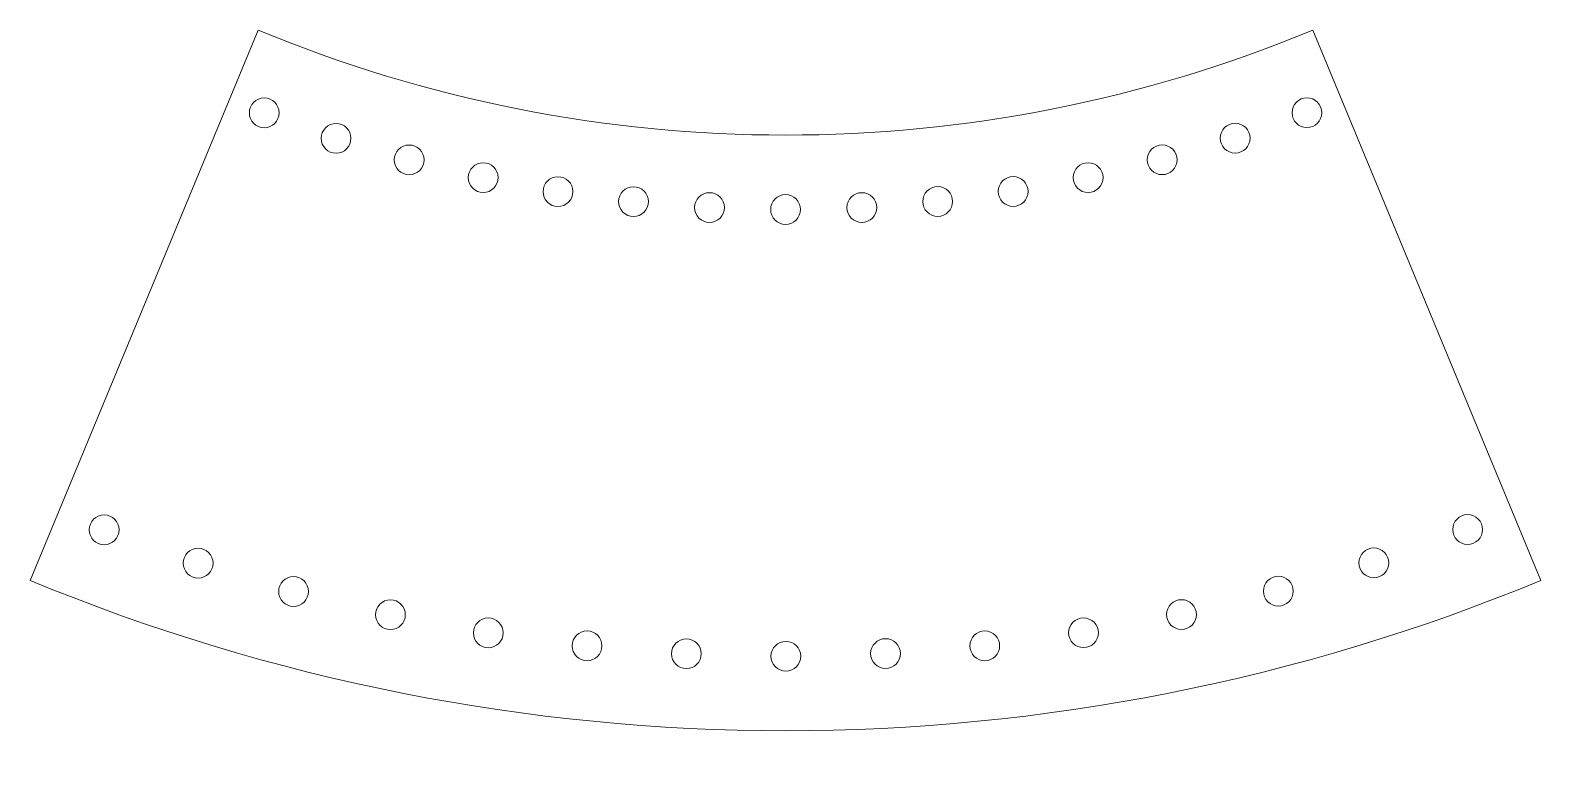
# Model space of a CAD drawing. Header units: millimetres. Extents: x 23.7 to 33.8, y 22.7 to 27.8.
import ezdxf

# ---------------------------------------------------------------- set-up
doc = ezdxf.new("R2010")
doc.units = ezdxf.units.MM
doc.header["$MEASUREMENT"] = 0
doc.layers.add('Visible', color=7, linetype='Continuous', lineweight=0)

msp = doc.modelspace()

# ---------------------------------------------------------------- linework, layer by layer
at = {"layer": 'Visible', "color": 7, "lineweight": 0}
for p, q in [((25.212, 27.752), (23.681, 24.057)), ((33.822, 24.057), (32.291, 27.752))]:
    msp.add_line(p, q, dxfattribs=at)
for centre in [(25.252, 27.197), (32.252, 27.198), (25.734, 27.026), (31.77, 27.027), (26.225, 26.881), (31.28, 26.882), (26.722, 26.762), (30.783, 26.762), (27.224, 26.668), (27.731, 26.601), (29.773, 26.602), (30.28, 26.669), (28.241, 26.561), (28.752, 26.548), (29.264, 26.561), (24.177, 24.397), (33.331, 24.399), (24.808, 24.173), (32.701, 24.175), (25.449, 23.983), (32.06, 23.985), (26.099, 23.827), (31.41, 23.828), (26.756, 23.705), (30.752, 23.706), (27.419, 23.618), (28.086, 23.565), (28.754, 23.548), (29.423, 23.566), (30.089, 23.618)]:
    msp.add_circle(centre, 0.1, dxfattribs=at)
for points in [[(32.291, 27.752), (30.025, 26.813), (27.478, 26.813), (25.212, 27.752)], [(23.681, 24.057), (26.927, 22.712), (30.575, 22.712), (33.822, 24.057)]]:
    msp.add_open_spline(points, degree=3, dxfattribs=at)

doc.saveas('drawing.dxf')
